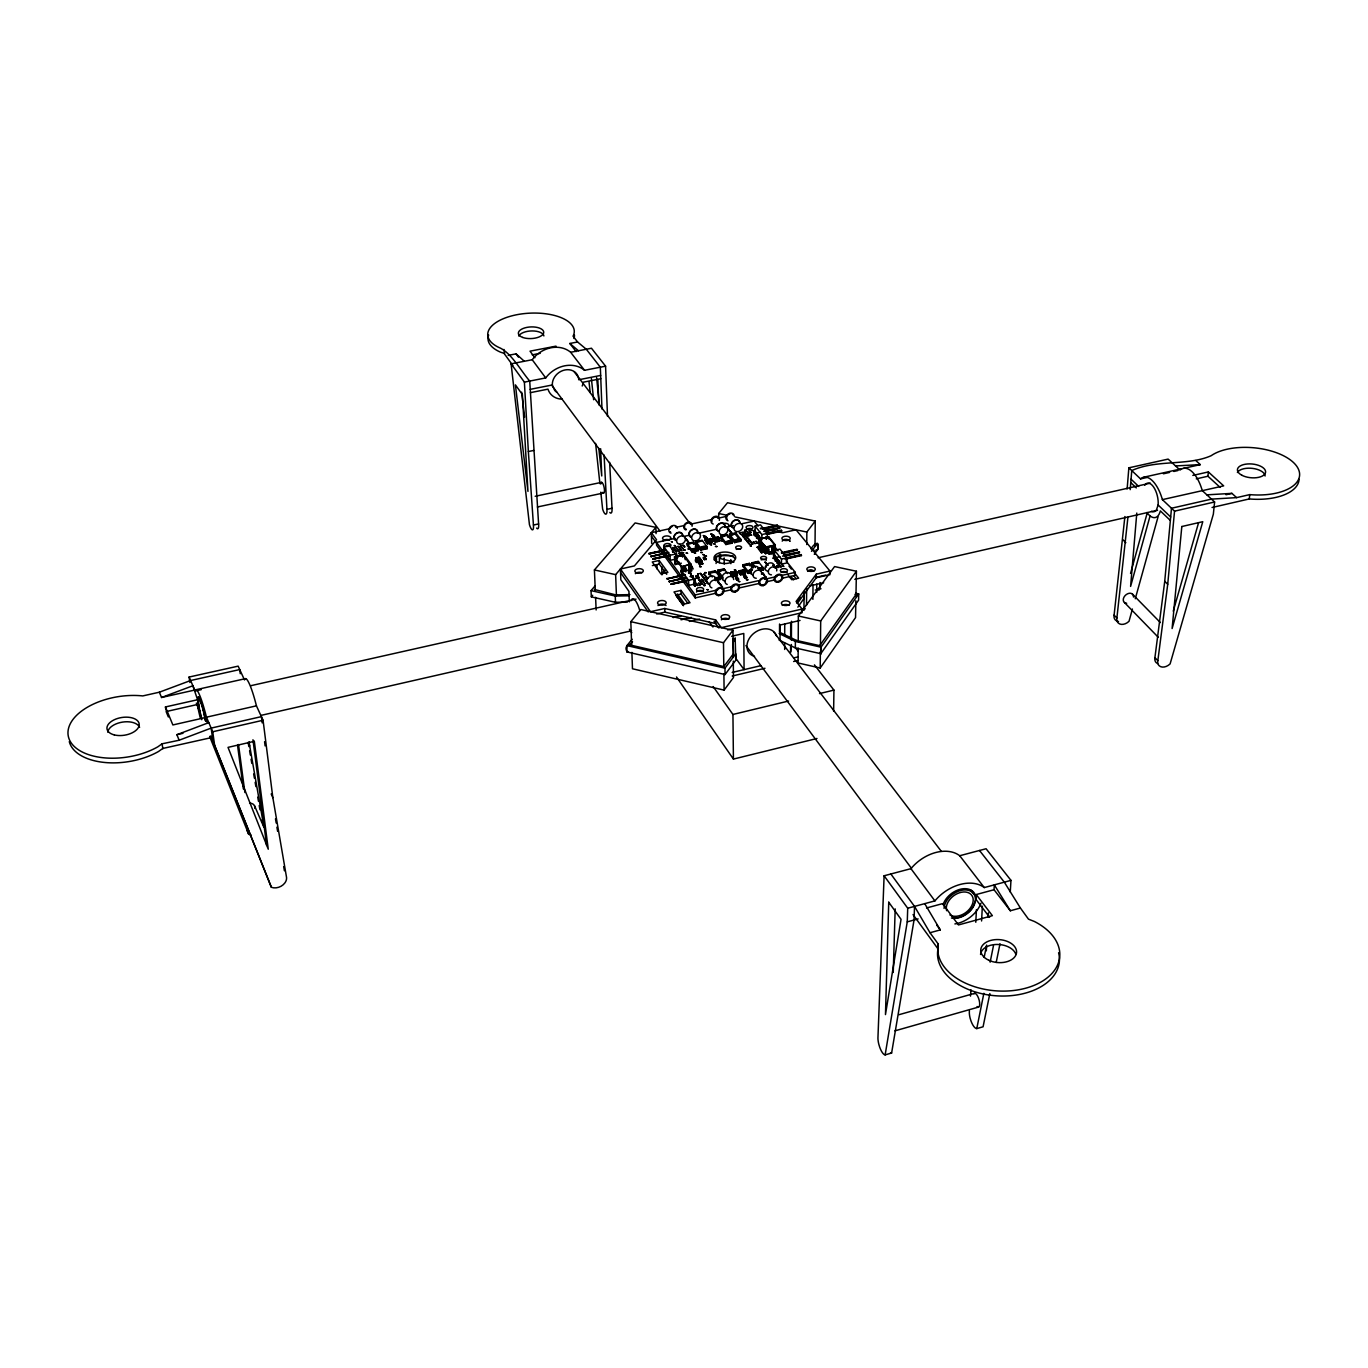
<?xml version="1.0" encoding="UTF-8"?>
<svg xmlns="http://www.w3.org/2000/svg" width="1368" height="1368" viewBox="0 0 1368 1368"><rect width="100%" height="100%" fill="white"/><g stroke="black" fill="none" stroke-linecap="round" stroke-linejoin="round"><path stroke-width="1.5" d="M776.46 561.684L776.477 557.563L776.785 562.094M763.327 529.194L777.451 526.099L777.144 525.141L760.454 528.8M777.451 526.099L777.144 525.141M777.828 563.342L777.828 559.803M778.153 563.736L778.153 560.196M778.58 564.351L778.58 560.213L778.905 564.745M763.908 531.058C781.043 526.594 788.464 526.663 765.379 531.759M779.538 632.478L779.555 624.013M779.521 528.646L779.213 527.689M780.034 639.933L780.034 625.073L800.041 620.439M767.448 534.341L781.607 531.212L781.299 530.254L761.873 534.563L755.085 526.082L760.523 524.885L767.328 533.366L767.328 538.411M781.47 564.146L781.47 559.067L774.493 550.329L779.982 549.115L786.993 557.819L786.976 562.915L781.47 564.146L774.493 555.408M781.607 531.212L781.299 530.254M784.685 649.458L784.685 643.114M784.702 634.632L784.736 624.047M790.619 645.952L790.601 652.297L791.388 644.516M790.653 637.488L790.704 622.662M791.405 640.292L791.474 621.26M786.001 560.777L795.287 572.371L795.287 575.278L782.77 578.1M781.35 552.792C798.673 548.226 806.111 548.277 782.838 553.493M797.134 550.312L796.826 549.337M798.177 648.039L798.091 662.984L820.201 668.011L855.547 617.601L855.855 600.757M798.211 641.626L798.348 615.993L834.566 566.574L856.419 571.243L855.941 596.534M783.471 555.425C800.827 550.842 808.266 550.911 784.958 556.126M799.271 552.928L798.963 551.954M785.044 559.238L801.426 555.579L801.101 554.604L781.47 559.067M801.426 555.579L801.101 554.604M797.339 603.374L816.251 577.758L829.931 574.663L829.983 571.054L816.303 574.15L796.108 601.441L802.11 609.051L802.093 612.693L727.588 629.896M803.768 592.601L803.734 598.825L797.835 607.153M803.956 610.419L804.093 591.574M806.761 544.549L806.846 532.049L815.242 521.054L727.519 502.74L718.679 513.513L718.73 517.651M806.521 605.203L806.658 588.445M812.883 599.355L813.019 584.683M814.935 554.245L814.986 550.107M815.02 545.952L815.242 521.054M816.251 577.758L816.303 574.15M816.713 592.429L816.781 584.051M816.422 549.816L817.654 549.543C820.407 539.283 813.344 544.019 811.07 549.013M819.928 588.753L819.996 582.494M820.201 668.011L820.372 651.647M820.441 645.508L820.697 620.952L856.419 571.243M779.093 633.538L795.355 641.404L820.766 647.115L820.92 653.716L820.766 647.115L819.535 645.628L796.586 640.481L779.709 632.324M705.683 541.249L705.563 540.001M710.095 539.009L710.077 540.052M713.053 538.359L714.216 541.557L719.123 540.48L719.517 538.394L718.337 536.872L712.831 538.069L714.216 541.557M714.9 538.137L715.943 537.88M833.625 711.24L833.933 690.105L814.439 664.865M716.781 537.538L716.764 538.582M730.803 573.004L730.786 574.047L730.922 572.953M855.735 593.284L858.711 593.934L858.591 600.159L820.817 653.648L820.253 652.912M739.028 572.44L739.182 571.567M740.789 570.935L744.363 570.405L745.663 572.098L745.115 573.329L740.122 574.457L738.703 570.901L744.295 569.652L745.526 571.243L739.883 573.397L738.583 571.704M1010.268 891.987L1010.969 880.376L986.071 848.741L959.72 855.735A35.636 25 -36.7 0 0 910.951 868.663L884.104 875.776L877.982 1036.893A10.927 3.505 73.9 0 0 878.837 1044.331L879.658 1047.05A10.927 3.505 73.9 0 0 885.147 1054.882L891.611 1053.018L914.046 920.014L914.525 906.403L890.842 873.981M893.236 972.477L895.185 908.882M885.147 1054.882L907.258 921.861L907.719 908.232L884.104 875.776M689.934 572.149L688.566 573.055L690.071 572.542L689.404 569.362M690.737 566.66C692.704 563.633 678.956 564.574 684.855 571.396M1058.575 952.744A61.081 39.227 4.4 0 1 999.717 995.99A61.081 39.227 4.4 0 1 938.02 948.896L938.226 944.005L930.001 932.737L914.525 906.403M695.303 560.931L696.791 559.905M696.74 561.496L696.038 561.923M697.167 562.026L696.722 560.589M938.226 944.005A61.15 39.176 4.4 0 0 981.112 988.534A61.15 39.176 4.4 0 0 1053.531 971.571A61.15 39.176 4.4 0 0 1034.362 921.468L1028.48 919.159L1020.408 908.01L1010.336 910.763L994.04 889.73L976.222 894.552L975.965 899.392L973.007 906.933A18.673 12.962 -36.8 0 1 959.977 917.022M975.794 922.271L976.444 909.6M981.574 920.972L982.361 906.197M986.328 950.845L986.55 946.622M988.175 917.09L988.397 912.866M994.04 889.73L994.314 884.874L1010.336 910.763M772.988 551.834L772.988 553.099L769.278 553.681M770.714 553.784L768.542 553.476L768.371 548.38C762.386 548.5 775.724 545.764 772.749 545.729M771.466 553.39L771.056 553.288M768.542 553.117L772.817 553.527L771.997 552.176M970.493 996.126L970.955 989.782M700.296 559.615L701.408 560.47L698.928 557.152L695.936 557.819L698.364 562.693L700.741 562.163L701.271 560.914L698.997 557.905L698.791 559.563M706.726 543.199L705.341 539.727L710.847 538.513L712.181 540.616L711.651 542.121L706.726 543.199L706.35 539.83M712.831 538.069L713.959 540.223L719.654 538.975M713.805 538.325L718.388 537.333L719.654 539.249L713.959 540.497L713.292 538.736M717.567 537.367L717.67 538.582M732.017 576.27L730.597 572.73L736.189 571.465L737.42 573.055L737.01 575.159L732.017 576.27L731.042 575.005M1118.494 621.465A8.806 6.31 -42.8 0 1 1116.784 621.004L1115.416 620.063A8.806 6.31 -42.8 0 1 1114.099 615.121L1124.889 516.54M1127.129 489.009L1128.856 467.822L1168.135 459.101L1180.02 470.079A29.138 13.783 77.4 0 1 1181.73 468.899M1132.43 609.016L1129.01 621.311A8.824 6.31 -42.8 0 1 1119.571 623.911L1118.203 622.97A8.824 6.31 -42.8 0 1 1116.886 618.028L1127.933 517.224M1130.19 489.659L1131.764 470.575C1156.559 459.272 1187.561 466.146 1211.21 455.681A48.136 23.512 5.2 0 1 1294.179 463.205A48.136 23.512 5.2 0 1 1249.754 494.618L1236.604 497.627L1211.501 499.115L1171.487 508.246L1164.732 581.297L1154.917 657.632A9.012 6.344 -42.6 0 0 1156.199 662.625L1157.585 663.566M738.703 570.901L740.122 574.457M1136.791 513.051L1130.601 586.41L1150.163 515.582M733.487 572.525L736.258 571.944L737.557 573.637L731.76 574.936M1183.594 468.301A29.138 13.783 77.4 0 1 1202.25 490.582L1214.596 501.988L1213.348 514.163L1170.102 663.908A9.029 6.344 -42.6 0 1 1160.491 666.609L1159.106 665.669A9.029 6.344 -42.6 0 1 1157.841 660.676L1167.725 584.273L1174.548 511.153L1162.39 499.628A29.275 13.441 77.4 0 0 1140.553 478.903L1128.856 467.822M1220.153 487.384L1207.927 476.235L1208.354 471.943L1192.828 475.431M1212.048 507.494L1249.275 498.944L1249.754 494.618M710.796 541.181L710.847 538.513M760.334 542.549C760.198 554.296 760.95 538.667 760.882 542.053M761.206 546.191L760.711 546.396M762.711 547.457L761.343 547.764L762.404 543.609M761.258 547.268L760.351 540.719C758.795 535.914 761.89 542.754 759.753 538.428M761.925 544.105L762.421 543.181L761.531 544.618M761.583 548.414C756.658 545.764 760.608 551.526 761.942 547.115M762.711 549.047C762.352 545.387 763.31 544.977 763.72 544.823M762.284 548.551C755.752 549.03 762.66 551.92 762.079 548.79L761.343 545.952L757.154 547.08L760.334 547.2M763.874 550.124L763.618 550.979L762.438 547.097L763.737 546.943C763.498 557.272 762.472 539.779 765.841 548.14L759.377 538.941L768.765 536.854L775.28 544.96L775.28 547.097L771.911 547.593L771.911 552.381M763.241 545.746L762.711 544.738M764.746 546.123L763.293 546.824M763.293 549.851L760.215 551.304L763.618 550.979M764.644 548.14C765.259 558.298 762.763 543.951 765.772 548.038M763.549 546.191L764.746 546.755M764.302 551.236L763.378 548.534L766.029 547.833L767.26 552.928L773.929 551.441L773.313 547.029M707.41 539.676L708.47 539.796M695.987 560.555L695.97 559.597M984.139 957.48L986.602 945.083M989.851 993.561L983.079 1026.787L976.769 1028.599L983.866 993.305M990.141 962.166L993.493 945.545M996.195 962.439L1000.008 943.749M1144.794 485.281A15.065 6.925 77.5 0 1 1153.703 487.162A15.065 6.925 77.5 0 1 1158.115 504.997L1156.405 510.007A15.099 6.943 77.5 0 1 1151.463 511.324M695.936 557.819L695.85 558.965M730.597 572.73L732.957 572.953M1130.549 573.431L1147.256 512.795M1135.269 598.774L1158.046 516.847M1173.248 611.171L1198.522 522.901M689.369 568.66L689.626 569.31M743.508 570.148L743.611 571.379M684.41 567.566L683.829 566.472M772.886 553.493L771.381 553.698M762.523 544.909L762.557 545.9M796.604 602.689L800.263 597.508M820.885 647.321L858.711 593.934M819.654 645.73L855.975 594.55L854.983 594.345M631.896 652.382L632.478 668.764L724.099 690.122L733.47 677.519L733.299 661.086M725.057 674.544L735.83 660.163L735.762 653.801L724.972 668.165L725.057 674.544L626.801 651.886L627.074 645.457L632.119 639.249M814.268 554.245L817.842 549.44L817.431 543.421L811.481 551.338M723.809 667.447L723.501 642.721L732.974 630.272L640.805 609.529L630.819 621.671L631.691 646.243M632.529 641.729C630.221 646.431 623.449 644.26 627.006 651.886L628.339 651.578M616.438 595.73L615.634 574.645L655.87 527.381L635.094 522.935L594.413 569.943L595.319 591.01M627.45 602.074L615.497 602.296L591.318 596.858L592.669 595.268M591.318 596.858L591.027 590.617L595.097 585.88M594.311 589.454L615.737 594.892L629.998 594.618M662.317 573.124L665.087 569.977M771.911 551.851L772.202 550.244M609.786 512.436A8.208 2.274 77.9 0 0 611.086 513.051L611.581 512.555A8.208 2.274 77.9 0 0 612.009 508.263L609.649 462.333M760.762 542.703L761.685 542.258M796.586 640.481L795.355 641.404L795.372 647.953L820.92 653.716M262.194 722.885L261.408 716.627L211.151 728.101L179.157 740.225L162.057 743.816L157.85 746.808A55.472 30.541 -9 0 1 87.039 754.093A55.472 30.541 -9 0 1 75.787 716.165A55.472 30.541 -9 0 1 142.768 695.919L159.355 692.208L190.614 680.512L239.725 669.568L240.272 673.706M760.163 540.668L766.832 547.935L765.311 548.226L764.9 552.108L761.241 552.587L764.421 551.731M690.891 566.01L689.472 565.617M692.14 567.686L691.866 566.694M693.131 569.002L692.841 567.994M679.229 562.385L678.853 563.308M680.187 563.701L680.477 564.693M685.881 571.824L685.796 568.182L681.606 568.695L682.136 566.318M762.711 544.173L761.685 543.455M767.482 547.132L767.345 548.842M765.96 537.419L765.96 538.855L766.012 537.06M676.288 557.836L676.066 556.16L682.444 555.357M689.934 572.782L689.113 571.311M763.977 575.347L764.934 575.569L764.062 575.757M708.043 583.247L707.102 583.178L707.94 582.836M689.951 576.544L691.798 576.663M696.158 559.102L695.696 560.521M179.157 740.225L176.882 734.701L208.791 722.629M159.355 692.208L161.544 697.492L192.871 685.744L197.573 699.732L199.728 712.181A16.912 2.12 77 0 0 200.72 716.251M761.155 540.446L758.984 541.01L760.027 544.31L761.412 544.002L761.343 548.482M684.564 567.771L683.897 566.352M682.29 555.151L682.324 556.605M689.472 564.42L688.925 562.761L689.335 564.043M689.917 564.693L684.821 556.93M757.325 547.285L761.702 546.174M758.984 548.38L758.351 548.927M759.36 549.851L762.421 549.132L761.497 543.626M894.911 1030.856L978.565 1007.07M899.067 1014.68L974.512 993.373M930.001 932.737L940.278 929.915L924.734 903.65M907.258 921.861L918.116 918.903M907.719 908.232L934.908 900.896A36.184 25.052 -36.7 0 1 984.276 887.575L1010.969 880.376M926.546 907.976L942.586 903.632L958.472 924.939L992.381 915.671L976.222 894.552M676.493 676.972L733.419 759.086L816.987 738.481M713.155 686.548L732.94 714.455L788.584 701.032M819.5 693.593L833.933 690.105M732.188 672.44L760.865 665.669M793.628 657.94L797.715 656.965M732.222 676.014L764.969 668.285M793.611 661.514L797.698 660.539M802.11 609.051L721.329 627.655L715.618 619.892L664.728 608.486L650.501 611.718L620.439 569.002L634.393 565.924L656.537 539.727L651.356 532.699L670.149 528.612M801.186 609.718L805.307 608.777M731.624 636.291L743.782 633.469L744.072 669.636L735.505 657.94M261.493 715.276L631.606 630.785M176.882 734.701L182.987 733.299M680.99 619.789L691.302 617.43M689.318 621.431L699.629 619.071M1174.548 511.153L1214.596 501.988M244.513 679.964L238.152 666.148L189.109 677.04L195.145 691.011A32.764 4.104 77 0 1 206.448 717.191L212.741 731.76L263.066 720.252L272.848 797.647L286.408 876.597A10.14 7.763 -23.6 0 1 284.937 882.856L283.244 884.703A10.14 7.763 -23.6 0 1 271.36 887.285L212.963 741.08L211.151 728.101M69.289 741.627A55.404 30.575 -9.1 0 0 103.66 762.369A55.404 30.575 -9.1 0 0 158.568 751.459L162.758 748.467L212.724 737.318M815.892 577.347L825.673 575.124M656.691 613.976L664.831 612.129L715.669 623.551L715.618 619.892M1162.39 499.628L1223.659 485.862L1208.354 471.943M207.765 723.398L205.268 717.601L172.864 724.954L165.442 706.948L197.573 699.732M206.448 717.191L256.432 705.837L263.066 720.252M809.976 585.88L823.639 582.768M673.107 617.566L681.196 615.72M854.795 579.348L1157.533 510.247M1226.036 494.72L1231.918 493.369L1236.604 497.627M737.438 578.305L735.676 578.459L736.976 580.169L738.566 578.989L737.266 577.279L735.71 577.775L737.438 577.587M743.953 576.851L743.782 575.808L745.098 577.518L746.706 577.159L745.389 575.449L743.833 575.962L745.543 575.757M681.007 590.395L673.996 591.968L682.974 604.348L690.019 602.758L681.007 590.395L681.076 594.02L687.847 603.305M745.389 575.449L745.56 576.492L743.799 576.629L745.115 578.339L746.706 577.98L746.535 576.937L744.944 577.399M738.566 578.989L736.822 579.946L738.412 579.502M746.671 577.826L744.944 578.117L746.706 577.98M675.826 595.2L681.076 594.02M1196.282 478.868L1207.927 476.235M675.211 538.325L656.52 542.412L695.183 594.96L717.653 589.899M721.74 588.975L734 586.205M738.087 585.282L758.522 580.665M764.644 579.28L776.904 576.509M780.991 575.586L795.287 572.371M656.52 542.412L656.589 545.285L695.235 597.901L716.08 593.182M722.338 591.78L730.666 589.882M739.011 588.001L759.856 583.298M766.097 581.879L774.442 579.998M684.735 575.381L667.174 578.835L683.025 574.714M667.174 578.835L685.3 574.68M781.658 553.185L797.134 549.731M686.736 578.083L669.14 581.554L685.009 577.416M708.898 574.098L709.394 574.936L708.727 572.269L715.122 570.849L720.303 577.706L720.337 579.502L715.515 580.596M717.601 570.285L722.8 577.142L722.834 578.955L717.636 572.098L717.601 570.285L723.997 568.866L727.588 573.568M751.494 572.679L748.296 573.38L743.029 566.574L743.012 564.779L749.356 563.36L752.999 568.028M758.334 561.803L751.99 563.206L752.503 565.446L751.836 564.608L751.836 562.795L758.163 561.393L763.498 568.165L763.498 569.977L760.317 570.678M669.14 581.554L685.317 577.826M724.168 569.276L717.773 570.695L718.285 572.953M779.914 556.691L776.032 557.546L776.032 561.085M782.599 556.195L799.271 552.364M698.843 577.33L697.612 575.586L696.004 575.945L697.287 578.476L698.894 578.117L697.116 577.535M743.183 566.591L743.183 565.189L749.527 563.77M696.158 576.253L697.765 575.894L696.038 576.099L697.235 577.689M709.359 573.329L715.772 571.892M743.662 565.822L750.023 564.403L743.183 565.189M696.021 576.766L697.783 576.629L697.612 575.586M696.175 576.988L697.783 576.526M1144.041 477.141L1200.3 464.624L1195.803 460.52M698.723 577.176L697.116 577.433L697.287 578.476M161.544 697.492L193.521 690.327M196.034 689.711L245.556 678.631M686.821 581.229L671.124 584.273L687.01 580.135M671.107 583.691L687.317 580.528M697.133 578.254L698.894 578.117M785.916 558.469L801.426 554.998M1140.553 478.903L1146.794 477.517M1163.399 473.79L1169.64 472.405M1173.795 471.464L1177.951 470.541M195.145 691.011L201.318 689.626M671.124 584.273L686.514 580.819M681.999 571.396L688.583 580.323L694.243 579.057L694.328 584.17L688.702 585.436L682.119 576.492L681.999 571.396L687.625 570.131L694.516 579.502L694.602 583.657M786.771 558.383L801.101 555.169M732.957 572.679L730.461 573.243L731.76 575.21L737.557 573.91L736.189 571.465M734.753 572.115L736.258 572.217M714.848 578.117L719.654 576.834L720.149 577.689M731.812 574.321L737.42 573.055M739.934 572.491L745.526 571.243M752.4 569.652L747.629 570.73L748.142 572.97M758.06 568.387L762.831 567.31L758.06 568.592M747.629 570.935L752.4 569.857M715.327 578.767L720.303 577.706M748.125 571.567L751.306 570.849M758.556 569.225L763.327 568.165L763.327 569.567L760.163 570.268M743.012 564.779L748.296 571.585L751.477 570.866M758.727 569.242L763.498 568.165M715.361 580.169L720.166 579.091M732.53 576.338L733.624 576.578M734.428 575.911L735.522 576.15L735.163 574.338M736.48 575.723L737.42 575.723L737.044 574.15M740.943 575.21L741.353 573.175M742.465 572.936L742.841 574.782L743.251 572.764M744.278 572.405L744.739 574.355L745.252 573.568M818.047 557.785L1150.368 483.143M250.686 685.727L636.034 599.15M759.787 544.002L761.155 543.694L762.574 545.695M676.544 560.093C672.509 559.974 675.963 565.411 678.921 562.18L678.956 563.36M699.441 558.161L698.928 557.152M704.93 556.998L703.528 558.366L704.93 556.998L706.213 559.478L704.452 558.811M761.685 544.379L760.317 544.669L761.053 545.593M703.511 557.648L705.101 557.204M674.544 560.538L675.365 564.522L681.349 563.188M699.971 558.931L701.066 560.812M703.409 558.127L704.623 559.82L703.357 557.34L705.101 557.922M758.984 541.01L759.001 545.541L759.804 546.533L761.566 545.422M700.673 559.751C701.134 557.665 695.269 556.656 695.371 560.111M706.042 558.537L704.452 558.896L706.196 558.657M700.724 559.922L702.16 561.735L698.09 561.632L695.816 558.606M757.154 547.439L760.044 546.841M698.142 560.743L701.425 560.281L702.16 561.461M704.469 559.529L706.059 559.273M696.038 561.649L696.398 560.179M701.408 560.743L698.09 561.359L695.816 558.332L698.997 557.631L702.16 561.735M761.343 547.85L758.18 548.363M765.037 547.149L775.28 544.96M690.447 564.112L688.942 563.394M772.8 545.952L767.414 546.892L767.619 549.577M696.483 562.505L697.458 561.581M763.087 548.175L764.473 547.867M681.555 566.557L691.199 564.403L690.207 565.736M698.945 563.291L702.759 563.428L699.595 564.95L698.945 563.291L699.989 564.762M774.869 546.584L772.236 547.268L771.911 551.219L773.929 551.441M764.114 549.457L766.832 548.842M681.178 566.745L681.213 568.165L683.607 568.25M702.759 563.428L699.578 564.129M689.318 566.472L691.011 567.019L691.079 570.661L689.489 571.02L689.318 566.472L689.489 571.02M699.681 564.197L699.339 563.291L699.971 564.043M765.293 549.628L764.404 549.816L766.029 549.816L766.029 547.833M767.243 549.286L768.816 548.944L768.833 552.569L766.644 552.142L766.627 548.517L767.704 548.277L767.875 549.748M773.929 547.798L771.911 547.593M689.062 570.986L689.592 566.677M690.413 566.848L691.627 566.335L691.729 570.884L690.96 569.857M763.395 550.432L760.386 551.509L763.395 551.065M772.903 548.465L775.28 548.551L773.313 548.978M685.796 568.182L683.607 567.754M691.011 567.019L688.976 566.814M681.247 569.635C686.377 569.31 679.041 569.533 680.939 572.081L681.709 573.124L681.64 570.148M684.889 568.985L684.599 567.532M768.183 551.509L768.457 553.339L771.997 552.552M768.217 552.33L771.74 551.543M691.079 570.661L689.66 570.319M768.217 552.535L771.911 551.766M759.787 545.815L765.464 553.681L775.28 551.492L774.476 550.483L774.681 559.444M768.542 553.476L772.082 552.689M688.48 572.594L690.088 572.371L690.053 571.089M706.589 539.933L705.221 540.24L706.469 542.138L712.181 540.89L709.462 539.18M705.221 540.497L706.521 539.83M716.952 537.812L718.337 536.872M687.694 544.584L693.542 542.583L693.576 543.968M696.466 542.651L702.297 540.651M721.432 537.179L727.212 535.196L727.708 537.196M665.857 550.603L649.013 553.852L664.677 549.833M648.996 553.27L664.968 550.227M762.848 528.732L777.451 525.517M649.013 553.852L665.566 550.21M712.027 540.052L706.521 541.249L705.341 539.727M714.01 539.608L719.517 538.394M763.019 528.817L777.144 525.705M706.469 541.865L712.181 540.616L710.915 538.975L709.547 539.556M667.806 553.236L650.929 556.485L666.626 552.467M709.376 543.25L709.394 543.506M714.626 540.463L715.515 541.523M716.866 541.591L716.576 540.343M719.363 541.078L719.311 539.642L719.517 541.283L718.542 541.181L719.517 541.01M650.929 556.485L668.866 552.433M707.29 543.575L708.299 543.746L707.188 541.916M710.967 541.574L711.257 543.096L711.907 542.48M714.763 541.831L715.789 542.104L715.498 540.582M760.386 532.289L756.555 533.127L756.572 538.394M764.216 531.451L779.521 528.082M691.438 549.56C705.974 547.32 691.609 547.268 691.917 550.192L698.398 548.807L698.432 550.603L692.105 551.988L687.112 545.353L687.061 543.558L693.388 542.173L698.398 548.807M700.245 547.627C714.746 545.387 700.365 545.336 700.707 548.26L707.188 546.875L707.222 548.654L700.895 550.056L695.867 543.421L695.833 541.643L702.143 540.257L707.188 546.875M725.262 542.121C739.729 539.898 725.314 539.847 725.741 542.737L725.758 544.139L731.555 542.121L732.205 543.147L725.912 544.532L720.816 537.949L720.782 536.153L727.041 534.785L732.171 541.369L732.205 543.147M669.739 555.87L652.861 559.136L668.559 555.1M681.811 554.792L680.221 555.049L681.931 554.844L680.717 552.518L679.126 552.877L680.375 555.34L680.204 554.314M652.844 558.554L668.849 555.494M675.963 554.502L669.226 545.353L663.685 546.567L670.081 555.237L675.655 554.023L675.741 557.392M680.871 552.723L679.161 553.014L680.324 554.57L681.948 554.177M725.741 542.737L732.171 541.369M734.462 540.822L740.892 539.437L740.909 541.232L734.633 542.617L729.503 536.034L729.486 534.255L735.727 532.887L740.892 539.437M766.285 534.016L781.607 530.647M652.861 559.136L669.448 555.476M767.14 533.947L781.299 530.835M679.144 553.681L680.888 553.459L681.965 554.998M704.999 547.987C693.388 551.783 706.247 545.49 707.222 548.654M734 541.591L740.738 540.822L740.738 539.437M679.298 553.886L680.717 552.518M728.409 543.01L731.555 542.326M691.934 551.595L698.279 550.192M700.741 549.645L707.051 548.26M680.204 554.416L681.794 554.057M659.171 560.47L652.262 561.991L660.932 573.962L667.892 572.423L659.171 560.47L659.256 564.061L666.729 574.303M676.886 559.17L674.886 559.615L674.458 556.947L684.051 554.827L691.199 564.403M675.912 557.357L677.929 557.58M681.11 556.212L682.889 556.126M683.077 556.143L684.051 554.827M760.676 538.582L766.029 537.641M760.181 544.019L759.548 539.625L761.548 539.83L760.351 539.984M674.51 559.084L676.51 558.64M663.685 546.567L663.805 551.629L670.217 560.316L675.775 559.084M760.933 538.77L761.138 541.437L761.241 540.155L759.548 539.625M760.163 541.027L761.155 540.805L759.377 540.018L760.163 541.027L760.146 538.342M652.365 565.582L659.256 564.061M759.787 542.019L761.155 541.711M674.92 561.068L676.904 560.692M683.521 536.513L689.763 535.144M698.073 533.332L716.764 529.245M725.074 527.432L733.385 525.603M741.695 523.79L754.161 521.071L758.146 526.03M711.839 535.213L713.515 534.939L711.959 535.281M707.153 538.804L705.956 537.145L704.349 537.521L705.58 539.146L706.982 537.795L705.58 539.146M706.076 537.385L704.503 537.727L704.332 536.718L705.58 538.342L707.153 538L705.905 537.179M713.053 537.521L714.455 536.153L713.053 537.521L711.805 535.076L713.002 536.735M712.899 536.581L714.609 536.359L713.361 534.734L711.959 536.085L713.412 535.504L714.626 537.162M705.426 538.941L707.119 538.667M712.899 537.316L714.472 536.974M676.408 527.244L684.752 525.432M691.028 524.081L711.89 519.549M718.149 518.181L726.511 516.369M607.512 416.368L605.579 366.162L591.472 348.242L570.661 352.277A26.864 22.76 -37.1 0 0 532.22 359.733L511.102 363.837L529.45 524.696A8.293 2.069 77.8 0 0 532.699 529.826L533.127 529.331A8.293 2.069 77.8 0 0 533.434 525.038L538.599 523.927L529.724 381.073C520.644 370.42 511.974 354.107 500.466 348.156A43.314 19.853 -2.6 0 1 519.259 314.281A43.314 19.853 -2.6 0 1 573.055 336.169L577.587 341.983L586.291 349.25L600.33 367.188L601.988 409.049M600.808 492.138L602.621 509.101A8.225 2.257 77.9 0 0 606.024 514.146L606.503 513.633A8.225 2.257 77.9 0 0 606.93 509.358L612.009 508.263M537.385 506.981L603.716 492.959M535.179 496.276L601.561 482.34M533.434 525.038L528.356 451.543L533.606 450.465M530.186 389.35L552.33 384.972A13.988 11.799 -37.2 0 1 564.95 369.958A13.988 11.799 -37.2 0 1 578.767 379.757L600.655 375.43M530.374 392.65L547.969 389.162A19.255 16.245 -37.2 0 0 562.299 399.182M600.791 378.731L583.401 382.168A19.255 16.245 -37.2 0 1 582.204 385.998M511.102 363.837L524.389 382.117L545.712 377.927A27.172 22.88 -37.1 0 1 584.546 370.3L605.579 366.162M532.237 354.842L540.24 353.303M503.903 349.456L504.57 353.457L500.722 352.243A43.263 19.887 -2.6 0 1 488.667 335.057M508.212 355.372L516.078 353.85L524.32 361.272M556.024 346.138L530.014 351.166L534.905 357.732M576.133 351.61L569.84 343.471L577.587 341.983M700.621 560.401L700.057 558.332L699.646 559.17M772.527 547.2L773.638 547.439M759.206 550.004L759.719 549.936M689.198 563.12L688.925 562.761M690.72 564.351L689.899 564.061L690.31 565.343M736.531 572.696L737.335 572.132L735.933 572.44M694.414 581.759L695.885 582.375L694.14 582.768M1206.867 494.84L1231.918 493.369M1175.54 465.941L1200.3 464.624M700.621 559.29L699.835 559.409M816.747 588.839L821.005 588.77M815.26 590.001L819.312 589.933M591.027 590.617L615.258 596.038L629.229 595.781M761.412 552.792L765.293 551.407L761.241 552.227M690.036 564.916L691.627 566.335M760.351 528.185L782.633 532.75L796.039 529.792L829.983 571.054M718.679 513.513L726.87 515.24M735.078 516.95L806.846 532.049M729.674 561.256L733.829 562.145M672.543 551.458L673.432 552.091M676.442 556.725L677.331 557.34M594.413 569.943L615.634 574.645M798.348 615.993L820.697 620.952M630.819 621.671L723.501 642.721M629.673 644.892L723.809 666.558L733.556 653.596L733.009 638.514M626.783 645.559L724.972 668.165M733.624 561.821L720.594 558.674L720.526 554.296M779.059 640.036L795.372 647.953M569.84 343.471L578.476 350.772M773.536 545.9L773.724 547.542M676.151 556.263L677.297 557.973M1131.062 479.193L1138.689 486.461M1158.115 504.997L1170.683 516.984M1130.772 482.63L1136.312 487.914M1170.358 520.473L1160.355 510.897A20.759 9.542 77.5 0 1 1146.931 512.487M769.124 554.194L769.449 552.621M1122.974 539.83L1125.83 542.668M1164.732 581.297L1167.725 584.273M1132.276 593.934L1160.406 622.594M1124.479 602.553L1158.354 637.368M1114.099 615.121L1116.886 618.028M1154.917 657.632L1157.841 660.676M731.863 572.936L731.709 574.03M769.175 538.103L774.869 545.182M774.066 545.883L778.05 550.859M788.977 566.113L791.388 569.122M793.799 572.132L798.638 578.151L791.747 579.707L788.139 575.193M774.476 548.944L774.869 548.038M793.799 575.74L796.193 578.75M755.256 530.972L754.965 534.666M774.681 555.322L774.356 559.033M755.102 531.109L761.89 539.608L761.873 534.563M790.995 576.561L793.628 579.861M761.89 543.335L762.421 544.242M762.916 544.618L763.429 545.524M763.942 545.9L764.456 546.807M760.659 542.173L761.206 543.13M763.737 546.02L764.267 546.995M764.746 547.32L765.293 548.277L764.575 547.491M764.438 547.679L765.464 553.681M757.975 547.097L757.684 547.371M763.327 569.567L763.498 569.977M736.394 535.486L740.259 540.411M979.505 850.486L1004.317 882.172L1020.408 908.01M729.486 534.255L734.616 540.822L734.633 542.617M751.836 562.795L755.478 567.464M750.04 565.993L749.356 563.36M720.782 536.153L725.895 542.754L725.912 544.532M744.141 572.063L745.115 573.329M718.183 539.249L719.123 540.48M718.73 541.454L718.439 539.933M716.866 541.865L716.507 540.052M717.653 541.694L717.362 540.172M959.72 855.735L984.276 887.575M570.661 352.277L584.546 370.3M795.885 648.295L798.262 651.373M710.71 540.89L711.651 542.121M712.044 542.925L711.052 542.788M710.18 543.335L709.718 541.42M710.043 542.891L709.872 541.813M737.318 578.066L738.583 579.81M736.976 579.348L735.659 577.638L735.83 578.664M774.066 632.375L941.27 851.289M971.092 890.311L973.674 893.714M574.098 371.634L690.378 523.961M989.611 917.278L975.965 899.392A18.639 12.928 -36.8 0 0 962.063 888.892A18.639 12.928 -36.8 0 0 943.116 904.573M695.833 541.643L700.861 548.26L700.895 550.056M704.982 557.768L706.213 559.478M695.303 546.448L698.432 550.603M687.061 543.558L692.071 550.21L692.105 551.988M702.776 564.249L701.733 562.676L702.365 563.513M708.727 572.269L712.266 576.988M701.75 563.496L702.382 564.334M696.398 560.076L698.364 562.693M691.541 565.463L691.165 566.386M690.447 564.471L691.216 565.514M684.479 556.742L685.283 559.751M745.953 645.559L911.498 868.355M910.951 868.663L934.908 900.896M552.056 385.656L659.94 530.955M532.22 359.733L545.712 377.927M674.458 556.947L681.76 566.882M682.307 567.891L674.851 558.195L674.886 559.615M651.459 536.256L656.418 542.976M714.062 621.38L718.935 628.015M936.653 924.99L940.278 929.915M516.078 353.85L518.489 357.151M709.308 622.047L712.967 627.023M913.037 914.559L938.02 948.896M504.159 353.525L512.829 365.461M650.911 555.921L651.219 556.896M667.156 578.254L667.464 579.245M669.123 580.972L669.431 581.964M677.331 593.934L684.342 603.596M676.544 595.986L683.555 605.648M676.237 595.832L683.248 605.494M620.576 572.611L648.21 611.941M710.881 541.027L711.257 543.096M629.417 629.263L631.794 632.734M736.463 575.962L736.326 574.611M733.453 576.612L733.334 575.295M711.873 542.686L711.753 541.403M766.49 537.06L766.542 538.736M735.3 576.065L735.334 574.834M263.528 825.896A9.884 7.695 -23.1 0 0 263.357 823.861L249.694 745.902L248.121 742.379L248.856 746.603M271.189 793.936L272.848 797.647M261.801 820.27L263.357 823.861M254.516 805.735L263.904 827.212M210.74 735.899L271.36 887.285M247.163 830.667L248.702 834.275A9.884 7.695 -23.1 0 0 250.942 834.839M168.35 716.969L166.126 711.565L198.223 704.315A16.861 2.12 77 0 1 199.625 698.364A16.861 2.12 77 0 1 205.285 718.32M196.342 703.101L200.446 713.634M209.629 736.394L248.702 834.275M743.371 574.15L743.457 573.141M552.33 384.972L554.69 390.393A14.022 11.833 -37.3 0 0 556.93 392.342M766.507 567.002L765.481 567.07M709.12 542.976L709.086 541.985M249.592 750.81L250.327 755.016M251.079 759.223L251.815 763.429M253.661 773.963L254.397 778.17M255.149 782.376L255.884 786.6M257.731 797.116L258.466 801.323M259.202 805.547L259.954 809.753M275.481 818.851L276.199 823.006M276.9 827.161L277.618 831.316M283.689 866.594L284.407 870.749M162.057 743.816L162.877 748.758M165.442 706.948L165.904 710.026M189.109 677.04L189.895 682.512M205.268 717.601L205.713 720.679M212.741 731.76L214.537 744.756M742.67 573.329L742.841 574.782M238.511 744.5L244.906 792.517M237.519 745.167L243.367 788.96M252.96 739.763L266.64 845.458M249.147 741.764L249.694 745.902M264.571 741.695L265.101 745.885M521.67 392.171L524.594 417.24M591.386 378.577L593.644 399.747M598.825 448.447L601.749 475.961L600.637 448.721M589.044 381.894L590.172 392.496M595.593 443.369L599.902 483.656M596.568 377.551L599.475 405.065M707.341 542.532L707.512 543.917M524.389 382.117L528.356 451.543M604.075 455.048L606.93 509.358M595.593 597.32L596.14 609.957M597.833 379.586L598.859 404.74M735.83 660.163L735.146 637.898L735.18 641.524M620.439 569.002L620.833 579.793L628.938 591.369L629.314 601.852M615.258 596.038L615.497 602.296M651.356 532.699L651.681 543.352M661.719 566.626L661.958 574.902M655.87 527.381L656.059 533.623M656.931 564.779L657.05 568.934M664.728 608.486L664.831 612.129M676.681 556.28L676.715 557.734M676.63 557.973L676.425 553.373L676.852 558.007M675.33 562.966L675.365 564.522M672.902 552.022L672.526 548.106L672.611 551.629M670.081 555.237L670.217 560.316M682.854 554.673L682.837 556.673M683.231 567.72L683.248 569.173M682.461 554.758L682.683 556.759M677.109 556.297L677.074 557.99M690.703 565.189L690.908 567.31M691.028 576.492L690.96 572.936L691.336 576.903M690.447 565.001L690.498 569.875M690.173 564.437L690.344 566.745M689.814 564.916L689.78 566.626M688.583 580.323L688.702 585.436M685.368 567.617L685.3 571.585M684.376 566.113L684.393 568.182M684.171 566.164L684.051 567.72M697.15 561.171L697.184 562.505M696.107 560.23L696.124 561.102M695.371 584.085L694.961 578.356L695.081 583.674M695.183 594.96L695.235 597.901M693.388 542.173L693.422 543.968M693.337 579.604L692.96 575.637L693.029 579.194M691.473 550.962L697.8 549.56M708.008 542.224L708.145 543.216M715.122 570.849L715.156 572.645M724.168 557.905L724.236 564.112M723.997 568.866L724.014 570.661M722.646 577.125L722.184 578.083M723.894 673.637L724.099 690.122M719.311 554.365L719.431 562.641M732.821 577.022L732.53 575.466M732.974 630.272L733.265 656.982M732.94 714.455L733.419 759.086M730.82 559.58L730.871 563.701M730.136 536.854L729.64 534.649L735.899 533.281L735.916 534.666M736.805 579.126L736.976 580.169M735.727 532.887L735.745 534.666M734.719 576.595L734.428 575.039M745.526 573.91L745.235 572.628M742.961 570.439L742.807 571.55M740.652 573.654L740.772 574.663M748.296 571.585L748.296 573.38M759.377 540.223L759.052 535.726L759.069 539.83M758.607 535.709L758.624 539.214M758.299 535.333L758.317 538.838M758.163 561.393L758.18 563.188M757.325 537.641L757 533.161L757.017 537.248M756.247 532.75L756.265 536.256M755.085 526.082L755.273 535.059M754.538 535.811L754.196 530.186L754.23 535.418M766.405 536.957L766.388 538.958M764.763 548.226L764.763 550.039M773.929 558.435L773.604 554.519L773.604 558.041M773.365 545.815L773.33 547.627L773.176 545.746M772.971 545.729L772.8 547.405L772.527 545.764M768.765 536.854L768.782 538.992M775.724 557.152L775.724 560.692M714.181 559.957A10.841 5.746 -0.7 0 1 723.604 554.998A10.841 5.746 -0.7 0 1 734.941 558.418M696.568 592.07A3.591 1.932 -1 0 1 699.698 590.395A3.591 1.932 -1 0 1 703.443 591.557M781.06 572.269A3.557 1.898 0.1 0 1 787.147 572.679M746.124 530.014A3.454 1.796 -0.4 0 1 751.665 528.8M665.241 546.824A3.505 1.83 -1.4 0 1 664.728 544.242A3.505 1.83 -1.4 0 1 669.653 543.9A3.505 1.83 -1.4 0 1 670.166 546.465M666.267 546.55A3.488 1.83 -1.4 0 1 668.063 546.413M736.309 549.423A2.975 1.556 -0.5 0 1 740.481 549.115M761.241 559.922A2.992 1.59 -0.2 0 1 766.371 560.247M718.576 531.246A4.754 3.779 -38.1 0 1 716.576 526.765A4.754 3.779 -38.1 0 1 721.432 523.072A4.754 3.779 -38.1 0 1 725.125 526.287M718.679 531.058A4.531 3.608 -38.1 0 1 716.764 526.783A4.531 3.608 -38.1 0 1 721.398 523.26A4.531 3.608 -38.1 0 1 724.92 526.321M713.207 524.029A4.514 3.591 -38.1 0 1 711.428 519.413A4.514 3.591 -38.1 0 1 716.627 516.283A4.514 3.591 -38.1 0 1 719.311 520.353M711.976 521.755A3.676 2.924 -38.1 0 1 711.959 520.131M712.283 519.293A3.676 2.924 -38.1 0 1 718.183 518.01M733.419 527.997A4.737 3.762 -38.5 0 1 731.435 523.516A4.737 3.762 -38.5 0 1 736.292 519.84A4.737 3.762 -38.5 0 1 739.968 523.038M733.522 527.809A4.531 3.591 -38.5 0 1 731.624 523.534A4.531 3.591 -38.5 0 1 736.275 520.028A4.531 3.591 -38.5 0 1 739.763 523.089M727.998 520.798A4.497 3.591 -38.5 0 1 726.117 516.54A4.497 3.591 -38.5 0 1 730.734 513.051A4.497 3.591 -38.5 0 1 734.223 516.095M727.126 519.224A3.659 2.907 -38.5 0 1 727.092 516.078M727.622 515.308A3.659 2.907 -38.5 0 1 730.016 513.872M732.427 514.265A3.659 2.907 -38.5 0 1 732.974 514.796M771.432 574.851A4.651 3.625 -38.4 0 1 768.406 570.712A4.651 3.625 -38.4 0 1 773.655 566.762A4.651 3.625 -38.4 0 1 776.682 570.901M766.456 570.73A4.856 3.796 -38.4 0 1 765.943 565.565A4.856 3.796 -38.4 0 1 771.501 562.949A4.856 3.796 -38.4 0 1 773.946 567.207M768.474 571.345A4.856 3.796 -38.4 0 1 767.397 571.174M756.265 578.271A4.651 3.642 -38 0 1 753.187 574.132A4.651 3.642 -38 0 1 758.453 570.165A4.651 3.642 -38 0 1 761.514 574.303M753.323 574.748A4.873 3.813 -38 0 1 750.023 570.781A4.873 3.813 -38 0 1 754.828 566.318A4.873 3.813 -38 0 1 758.949 569.498M727.229 584.427A4.668 3.659 -37.3 0 1 725.279 580.083A4.668 3.659 -37.3 0 1 730.067 576.458A4.668 3.659 -37.3 0 1 733.676 579.553M725.399 581.024A4.873 3.83 -37.3 0 1 721.996 577.433A4.873 3.83 -37.3 0 1 726.066 572.764A4.873 3.83 -37.3 0 1 730.871 574.731M711.89 587.881A4.685 3.676 -36.9 0 1 709.906 583.538A4.685 3.676 -36.9 0 1 714.712 579.912A4.685 3.676 -36.9 0 1 718.354 583.007M708.983 584.307A4.891 3.848 -36.9 0 1 706.897 579.758A4.891 3.848 -36.9 0 1 711.924 575.979A4.891 3.848 -36.9 0 1 715.738 579.211M676.219 540.497A4.771 3.813 -37 0 1 674.15 536.017A4.771 3.813 -37 0 1 679.041 532.323A4.771 3.813 -37 0 1 682.803 535.521M676.322 540.326A4.549 3.642 -37 0 1 674.339 536.034A4.549 3.642 -37 0 1 679.007 532.511A4.549 3.642 -37 0 1 682.598 535.572M671.004 533.212A4.531 3.642 -37 0 1 669.02 528.937A4.531 3.642 -37 0 1 673.672 525.415A4.531 3.642 -37 0 1 677.263 528.476M670.662 532.152A3.694 2.958 -37 0 1 670.098 531.622M670.012 528.476A3.694 2.958 -37 0 1 672.064 526.543M675.416 526.646A3.694 2.958 -37 0 1 675.98 527.176M691.216 537.231A4.754 3.796 -37.4 0 1 689.318 532.374A4.754 3.796 -37.4 0 1 694.807 529.057A4.754 3.796 -37.4 0 1 697.663 533.332M691.319 537.043A4.549 3.625 -37.4 0 1 689.489 532.409A4.549 3.625 -37.4 0 1 694.739 529.245A4.549 3.625 -37.4 0 1 697.458 533.332M685.949 529.963A4.531 3.625 -37.4 0 1 684.12 525.346A4.531 3.625 -37.4 0 1 689.352 522.2A4.531 3.625 -37.4 0 1 692.071 526.27M687.027 523.294A3.676 2.941 -37.4 0 1 691.285 524.611M686.326 529.245A3.676 2.941 -37.4 0 1 685.607 528.903M684.684 527.689A3.676 2.941 -37.4 0 1 684.65 526.064M685.505 524.457A3.676 2.941 -37.4 0 1 686.206 523.79M600.808 483.998A5.421 1.505 78 0 1 602.775 483.485A5.421 1.505 78 0 1 604.485 490.582A5.421 1.505 78 0 1 602.826 492.326M536.632 528.065A8.276 2.086 77.8 0 0 537.846 528.715L538.291 528.219A8.276 2.086 77.8 0 0 538.599 523.927M518.814 336.066A12.688 5.831 -2.6 0 1 532.101 330.936A12.688 5.831 -2.6 0 1 543.9 335.947M574.44 335.006A43.263 19.887 -2.6 0 1 573.962 338.494M973.965 993.801A7.148 2.531 73.7 0 1 979.214 1000.367A7.148 2.531 73.7 0 1 977.077 1006.523M976.769 1028.599A10.807 3.813 73.6 0 1 970.989 1020.955L970.151 1018.271A10.807 3.813 73.6 0 1 969.399 1010.884M891.611 1053.018A10.927 3.523 73.9 0 1 890.568 1052.659M980.959 903.256A25.667 17.801 -36.8 0 1 954.881 923.93M958.575 917.449A18.673 12.962 -36.8 0 1 954.436 918.133M980.531 954.471A17.921 11.508 4.4 0 1 997.084 944.45A17.921 11.508 4.4 0 1 1015.894 954.402M1126.668 603.254A5.831 4.189 -43.1 0 1 1123.419 598.586A5.831 4.189 -43.1 0 1 1129.233 593.284A5.831 4.189 -43.1 0 1 1133.491 597.029M1237.407 472.524A14.107 6.908 5.2 0 1 1252.643 468.403A14.107 6.908 5.2 0 1 1265.109 475.996M1299.07 479.313A48.102 23.547 5.2 0 1 1249.275 498.944M249.592 803.153A6.532 5.113 -23 0 1 254.876 808.385M200.361 718.166A23.239 2.907 77 0 1 197.437 704.965M244.957 678.973A32.593 4.651 77 0 1 256.432 705.837M107.747 732.188A16.262 8.977 -9 0 1 122.641 722.082A16.262 8.977 -9 0 1 139.604 727.366M658.025 605.579A4.326 2.36 -1.5 0 1 662.095 604.109A4.326 2.36 -1.5 0 1 666.011 605.545M631.041 600.774A16.04 4.463 77.2 0 1 639.779 610.624M635.351 573.671A4.258 2.274 -1.8 0 1 641.917 572.713M782.24 605.408A4.343 2.36 0.1 0 1 789.114 605.391M754.52 656.366A16.313 12.534 -37 0 1 752.776 634.222A16.313 12.534 -37 0 1 776.511 635.983M721.381 619.772A4.361 2.394 -0.7 0 1 728.87 619.208M715.943 556.673A15.595 12.346 -37 0 1 716.045 563.513M662.967 540.839A4.172 2.189 -1.4 0 1 669.397 539.915M725.433 526.817A4.155 2.155 -0.7 0 1 727.417 527.227M808.061 570.541A4.258 2.274 0.4 0 1 814.028 570.935M783.163 539.813A4.172 2.189 0.1 0 1 789.883 541.249M715.84 556.434A34.029 18.16 -0.7 0 1 733.282 556.109M723.262 523.431A4.155 2.155 -0.7 0 1 728.665 524.56A4.155 2.155 -0.7 0 1 726.374 527.398M782.188 541.112A4.189 2.189 0.1 0 1 786.019 539.761A4.189 2.189 0.1 0 1 789.9 541.095M807.616 571.379A4.258 2.274 0.4 0 1 813.567 570.935M201.763 719.705A15.749 1.984 77 0 1 198.001 700.484A15.749 1.984 77 0 1 200.839 701.562A15.749 1.984 77 0 1 205.593 721.141M201.797 718.73A13.492 1.693 77 0 1 198.565 702.246A13.492 1.693 77 0 1 201.01 703.152A13.492 1.693 77 0 1 205.08 719.944M944.074 908.438A17.391 12.073 -36.8 0 1 963.055 890.038A17.391 12.073 -36.8 0 1 974.29 904.727A17.391 12.073 -36.8 0 1 951.41 918.014M946.639 910.712A14.911 10.345 -36.8 0 1 961.43 892.261A14.911 10.345 -36.8 0 1 971.725 905.719A14.911 10.345 -36.8 0 1 949.905 914.953M715.019 557.118A14.552 11.525 -37 0 1 715.532 560.196M888.738 902.213L885.472 1014.594L901.05 919.33L888.738 902.213M1181.815 526.526L1172.102 628.545L1202.78 521.687L1181.815 526.526M782.735 566.078L783.71 566.284L782.735 566.078M779.435 563.633L777.298 563.496L779.435 563.633M776.169 567.976L775.109 567.908L776.169 567.976M777.622 566.078L776.562 566.01L777.622 566.078M777.725 567.207L778.683 567.412L777.725 567.207M779.179 565.309L780.136 565.514L779.179 565.309M780.239 566.643L781.196 566.848L780.239 566.643M781.675 564.745L782.633 564.95L781.675 564.745M765.02 576.697L765.995 576.92L765.02 576.697M774.049 565.309L772.988 565.24L774.049 565.309M777.315 560.983L775.194 560.829L777.315 560.983M774.151 566.438L775.109 566.643L774.151 566.438M762.831 572.867L761.788 572.953L762.831 572.867M762.916 574.013L763.874 574.218L762.916 574.013M775.211 558.332L773.091 558.195L775.211 558.332M765.96 563.565L766.918 563.77L765.96 563.565M767.02 564.899L767.978 565.104L767.02 564.899M747.869 579.793L746.381 579.69L747.869 579.793M764.917 562.231L765.875 562.453L764.917 562.231M738.395 581.332L739.746 581.622L738.395 581.332M757.769 542.942L756.76 543.01L757.769 542.942M720.355 583.862L719.277 583.777L720.355 583.862M757.838 536.53L755.734 536.393L757.838 536.53M720.423 585.008L721.381 585.213L720.423 585.008M731.059 571.756L732.41 572.046L731.059 571.756M751.34 545.883L750.331 545.969L751.34 545.883M752.793 544.036L751.75 543.968L752.793 544.036M754.264 542.19L753.204 542.121L754.264 542.19M754.332 543.284L755.29 543.489L754.332 543.284M755.786 541.437L756.743 541.643L755.786 541.437M758.009 538.718L759.89 539.112L758.009 538.718M721.449 586.376L722.407 586.581L721.449 586.376M734.394 569.909L735.727 570.199L734.394 569.909M748.347 543.079L749.288 543.284L748.347 543.079M749.801 541.249L750.741 541.437L749.801 541.249M755.786 533.965L753.7 533.828L755.786 533.965M718.371 582.289L719.329 582.494L718.371 582.289M749.373 544.379L750.314 544.584L749.373 544.379M750.827 542.532L751.767 542.737L750.827 542.532M746.227 539.402L745.167 539.334L746.227 539.402M747.68 537.556L746.671 537.641L747.68 537.556M749.134 535.726L748.091 535.658L749.134 535.726M750.587 533.896L749.544 533.828L750.587 533.896M707.102 589.608L708.077 589.813L707.102 589.608M746.295 540.497L747.236 540.702L746.295 540.497M747.766 538.65L748.706 538.855L747.766 538.65M750.673 534.991L751.613 535.179L750.673 534.991M747.321 541.796L748.262 541.985L747.321 541.796M748.775 539.95L749.715 540.155L748.775 539.95M746.107 533.366L745.064 533.315L746.107 533.366M747.561 531.553L746.518 531.485L747.561 531.553M704.913 585.572L703.853 585.504L704.913 585.572M744.175 536.82L743.132 536.752L744.175 536.82M745.645 534.991L744.602 534.922L745.645 534.991M747.646 532.631L748.587 532.836L747.646 532.631M749.1 530.801L750.04 531.006L749.1 530.801M744.26 537.915L745.201 538.103L744.26 537.915M745.714 536.068L746.654 536.273L745.714 536.068M747.184 534.238L748.125 534.443L747.184 534.238M750.109 532.084L751.049 532.289L750.109 532.084M751.562 530.271L752.503 530.459L751.562 530.271M700.228 584.888L699.151 584.82L700.228 584.888M701.767 582.956L700.69 582.888L701.767 582.956M703.306 581.024L702.246 580.955L703.306 581.024M740.464 534.204L741.405 534.409L740.464 534.204M741.935 532.374L742.875 532.579L741.935 532.374M705.101 579.04L704.075 579.109L705.101 579.04M706.64 577.125L705.614 577.193L706.64 577.125M701.818 584.102L702.776 584.307L701.818 584.102M703.357 582.169L704.315 582.375L703.357 582.169M744.62 530.288L745.56 530.493L744.62 530.288M705.153 580.186L706.11 580.391L705.153 580.186M706.692 578.254L707.649 578.476L706.692 578.254M744.158 531.895L745.098 532.084L744.158 531.895M742.944 533.657L743.884 533.862L742.944 533.657M742.226 535.333L743.166 535.538L742.226 535.333M704.383 583.52L705.341 583.743L704.383 583.52M706.179 581.537L707.136 581.742L706.179 581.537M694.397 585.76L695.354 585.983L694.397 585.76M695.953 583.828L696.91 584.051L695.953 583.828M702.126 576.133L703.084 576.338L702.126 576.133M703.665 574.218L704.623 574.423L703.665 574.218M699.749 580.237L698.672 580.169L699.749 580.237M706.213 572.713L704.725 572.611L706.213 572.713M696.705 585.247L697.663 585.47L696.705 585.247M699.8 581.383L700.758 581.588L699.8 581.383M701.339 579.451L702.297 579.673L701.339 579.451M698.501 583.264L699.458 583.469L698.501 583.264M703.135 577.484L704.092 577.689L703.135 577.484M704.674 575.552L705.631 575.774L704.674 575.552M739.455 532.921L740.396 533.127L739.455 532.921M732.102 533.281L731.093 533.366L732.102 533.281M700.125 573.431L701.066 573.654L700.125 573.431M693.388 584.41L694.346 584.615L693.388 584.41M701.117 574.782L702.075 574.987L701.117 574.782M720.851 540.531L722.167 540.822L720.851 540.531M729.161 530.528L730.102 530.716L729.161 530.528M716.952 546.533L715.481 546.431L716.952 546.533M701.083 566.677L699.595 566.574L701.083 566.677M730.17 531.81L731.111 531.998L730.17 531.81M697.577 574.013L698.535 574.218L697.577 574.013M713.72 543.763L715.036 544.054L713.72 543.763M705.119 555.904L706.452 556.195L705.119 555.904M728.169 529.245L729.093 529.45L728.169 529.245M702.194 552.535L700.724 552.433L702.194 552.535M710.231 544.532L711.548 544.823L710.231 544.532M702.913 554.553L704.246 554.844L702.913 554.553M712.164 534.255L710.71 534.17L712.164 534.255M694.243 552.792L695.577 553.082L694.243 552.792M686.223 553.031L687.54 553.322L686.223 553.031M689.609 549.047L688.138 548.944L689.609 549.047M703.391 535.606L704.708 535.897L703.391 535.606M682.307 552.518L683.624 552.809L682.307 552.518M685.077 550.039L683.607 549.936L685.077 550.039M678.306 550.911L679.246 551.116L678.306 550.911M679.845 549.047L680.785 549.252L679.845 549.047M681.384 547.183L682.324 547.388L681.384 547.183M682.906 545.336L683.846 545.541L682.906 545.336M687.334 540.086L686.291 540.018L687.334 540.086M687.369 541.181L688.309 541.386L687.369 541.181M680.819 550.364L681.76 550.552L680.819 550.364M682.358 548.5L683.299 548.705L682.358 548.5M683.897 546.636L684.821 546.841L683.897 546.636M688.343 542.48L689.284 542.686L688.343 542.48M674.783 549.047L673.723 548.978L674.783 549.047M676.322 547.2L675.296 547.268L676.322 547.2M674.817 550.158L675.758 550.364L674.817 550.158M676.356 548.294L677.297 548.5L676.356 548.294M677.895 546.448L678.836 546.636L677.895 546.448M685.419 538.599L686.36 538.804L685.419 538.599M675.792 551.458L676.715 551.663L675.792 551.458M677.331 549.594L678.271 549.799L677.331 549.594M678.87 547.747L679.811 547.952L678.87 547.747M680.409 545.883L681.349 546.089L680.409 545.883M674.321 545.558L675.245 545.764L674.321 545.558M672.868 547.542L673.808 547.747L672.868 547.542M671.414 541.66L672.355 541.865L671.414 541.66M254.328 741.302L228.028 747.373L268.265 849.22L254.328 741.302M724.647 569.721L718.268 571.345L724.647 569.721M758.83 562.231L752.486 563.855L758.83 562.231M744.363 570.131L738.583 571.431L739.883 573.124L745.663 571.824L744.363 570.131M736.377 533.691L730.119 535.264L736.377 533.691M740.242 538.616L733.983 540.206L740.242 538.616M706.059 536.581L704.366 536.854L706.059 536.581M761.035 550.962L761.035 550.962M762.061 552.245L762.061 552.245M522.371 394.531L515.411 384.87L527.962 491.403L522.371 394.531M718.217 562.368A10.841 5.729 -0.7 0 0 735.625 558.469A10.841 5.729 -0.7 0 0 720.782 552.501A10.841 5.729 -0.7 0 0 718.217 562.368M697.834 590.925A3.591 1.932 -1 0 0 703.597 589.625A3.591 1.932 -1 0 0 698.74 587.607A3.591 1.932 -1 0 0 697.834 590.925M781.761 572.012A3.557 1.898 0.1 0 0 787.421 570.73A3.557 1.898 0.1 0 0 782.496 568.763A3.557 1.898 0.1 0 0 781.761 572.012M747.424 528.8A3.471 1.796 -0.4 0 0 752.981 527.586A3.471 1.796 -0.4 0 0 748.211 525.705A3.471 1.796 -0.4 0 0 747.424 528.8M736.805 548.722A2.975 1.556 -0.5 0 0 741.576 547.679A2.975 1.556 -0.5 0 0 737.506 546.037A2.975 1.556 -0.5 0 0 736.805 548.722M761.788 559.238A2.992 1.573 -0.2 0 0 766.576 558.161A2.992 1.573 -0.2 0 0 762.455 556.519A2.992 1.573 -0.2 0 0 761.788 559.238M723.518 534.837A4.754 3.779 -38.1 0 0 727.28 527.911A4.754 3.779 -38.1 0 0 719.636 529.57A4.754 3.779 -38.1 0 0 723.518 534.837M738.378 531.571A4.754 3.762 -38.5 0 0 742.14 524.662A4.754 3.762 -38.5 0 0 734.53 526.321A4.754 3.762 -38.5 0 0 738.378 531.571M778.409 582.187A4.668 3.625 -38.3 0 0 782.137 575.432A4.668 3.625 -38.3 0 0 774.698 577.108A4.668 3.625 -38.3 0 0 778.409 582.187M778.409 581.451A3.796 2.958 -38.3 0 0 781.453 575.962A3.796 2.958 -38.3 0 0 775.399 577.33A3.796 2.958 -38.3 0 0 778.409 581.451M763.19 585.641A4.668 3.642 -38 0 0 766.901 578.886A4.668 3.642 -38 0 0 759.428 580.562A4.668 3.642 -38 0 0 763.19 585.641M763.19 584.905A3.796 2.958 -38 0 0 766.217 579.399A3.796 2.958 -38 0 0 760.129 580.767A3.796 2.958 -38 0 0 763.19 584.905M735.112 592.002A4.685 3.676 -37.3 0 0 738.823 585.213A4.685 3.676 -37.3 0 0 731.299 586.906A4.685 3.676 -37.3 0 0 735.112 592.002M735.112 591.267A3.813 2.992 -37.3 0 0 738.121 585.743A3.813 2.992 -37.3 0 0 732.017 587.129A3.813 2.992 -37.3 0 0 735.112 591.267M718.593 595.61A4.702 3.676 -36.9 0 0 723.877 589.557A4.702 3.676 -36.9 0 0 716.558 589.42A4.702 3.676 -36.9 0 0 718.593 595.61M718.798 594.841A3.813 2.992 -36.9 0 0 723.091 589.916A3.813 2.992 -36.9 0 0 717.14 589.813A3.813 2.992 -36.9 0 0 718.798 594.841M679.964 544.242A4.771 3.813 -37 0 0 685.317 538.069A4.771 3.813 -37 0 0 677.827 537.863A4.771 3.813 -37 0 0 679.964 544.242M696.141 540.839A4.771 3.796 -37.4 0 0 699.869 533.896A4.771 3.796 -37.4 0 0 692.191 535.572A4.771 3.796 -37.4 0 0 696.141 540.839M522.679 337.434A12.705 5.831 -2.6 0 0 543.489 333.433A12.705 5.831 -2.6 0 0 526.919 327.379A12.705 5.831 -2.6 0 0 522.679 337.434M988.91 960.319A17.938 11.491 4.4 0 0 1016.561 952.504A17.938 11.491 4.4 0 0 990.552 940.466A17.938 11.491 4.4 0 0 988.91 960.319M1241.768 475.192A14.125 6.891 5.2 0 0 1265.195 473.465A14.125 6.891 5.2 0 0 1247.599 463.957A14.125 6.891 5.2 0 0 1241.768 475.192M114.296 734.907A16.279 8.96 -9 0 0 139.194 725.074A16.279 8.96 -9 0 0 115.767 719.106A16.279 8.96 -9 0 0 114.296 734.907M659.154 604.707A4.343 2.343 -1.5 0 0 666.165 603.117A4.343 2.343 -1.5 0 0 660.316 600.672A4.343 2.343 -1.5 0 0 659.154 604.707M636.394 572.73A4.258 2.257 -1.8 0 0 643.302 571.191A4.258 2.257 -1.8 0 0 637.608 568.832A4.258 2.257 -1.8 0 0 636.394 572.73M664.044 539.847A4.172 2.189 -1.4 0 0 670.816 538.359A4.172 2.189 -1.4 0 0 665.173 536.085A4.172 2.189 -1.4 0 0 664.044 539.847M722.663 618.934A4.378 2.394 -0.7 0 0 729.674 617.31A4.378 2.394 -0.7 0 0 723.706 614.831A4.378 2.394 -0.7 0 0 722.663 618.934M783.094 605.066A4.343 2.36 0.1 0 0 790.003 603.476A4.343 2.36 0.1 0 0 784.001 601.014A4.343 2.36 0.1 0 0 783.094 605.066M808.522 570.952A4.258 2.274 0.4 0 0 815.294 569.413A4.258 2.274 0.4 0 0 809.36 567.053A4.258 2.274 0.4 0 0 808.522 570.952M783.556 540.121A4.189 2.189 0.1 0 0 790.225 538.65A4.189 2.189 0.1 0 0 784.428 536.359A4.189 2.189 0.1 0 0 783.556 540.121"/></g></svg>
